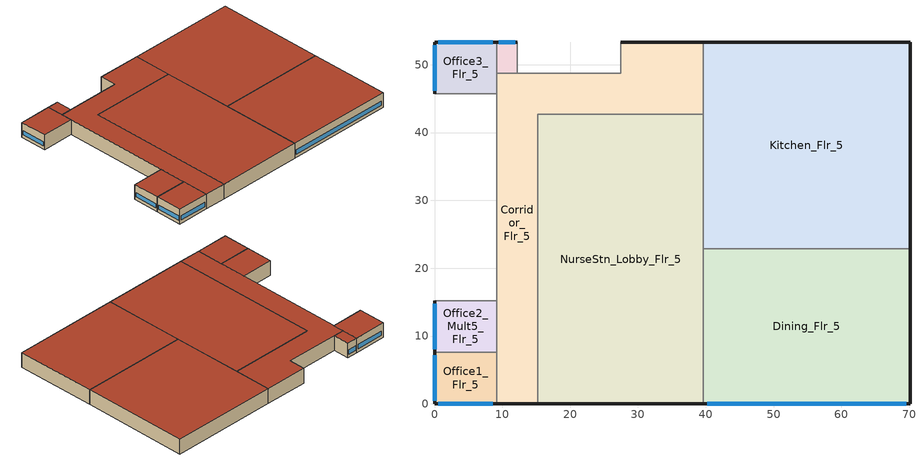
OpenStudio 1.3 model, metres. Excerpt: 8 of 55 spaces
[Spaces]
NurseStn_Lobby_Flr_5
 floor adiabatic (INT-FLOOR-TOPSIDE): 39.62,42.67 39.62,0 15.24,0 15.24,42.67 z17.07
 wall outside (Mass Non-res Ext Wall): 15.24,0 39.62,0 z17.07:21.34
 wall to Dining_Flr_5 (int-walls): 39.62,0 39.62,22.86 z17.07:21.34
 wall to Corridor_Flr_5 (AIR-WALL): 39.62,42.67 15.24,42.67 z17.07:21.34
 wall to Corridor_Flr_5 (int-walls): 15.24,42.67 15.24,0 z17.07:21.34
 wall to Kitchen_Flr_5 (int-walls): 39.62,22.86 39.62,42.67 z17.07:21.34
 roof outside (IEAD Non-res Roof): 39.62,0 39.62,42.67 15.24,42.67 15.24,0 z21.34
Office1_Flr_5
 floor adiabatic (INT-FLOOR-TOPSIDE): 9.14,7.62 9.14,0 0,0 0,7.62 z17.07
 wall outside (Mass Non-res Ext Wall): 0,7.62 0,0 9.14,0 z17.07:21.34
 wall adiabatic (int-walls): 9.14,0 9.14,7.62 0,7.62 z17.07:21.34
 window (Window Non-res Fixed): 0,7.16 0,0.46 / 0.55,0 8.6,0 z17.98:19.2
 roof outside (IEAD Non-res Roof): 9.14,0 9.14,7.62 0,7.62 0,0 z21.34
Office3_Flr_5
 floor adiabatic (INT-FLOOR-TOPSIDE): 9.14,53.34 9.14,45.72 0,45.72 0,53.34 z17.07
 wall outside (Mass Non-res Ext Wall): 9.14,53.34 0,53.34 0,45.72 z17.07:21.34
 wall adiabatic (int-walls): 0,45.72 9.14,45.72 9.14,53.34 z17.07:21.34
 window (Window Non-res Fixed): 0,52.88 0,46.18 / 8.6,53.34 0.55,53.34 z17.98:19.2
 roof outside (IEAD Non-res Roof): 9.14,45.72 9.14,53.34 0,53.34 0,45.72 z21.34
Corridor_Flr_5
 floor adiabatic (INT-FLOOR-TOPSIDE): 39.62,53.34 39.62,42.67 15.24,42.67 15.24,0 9.14,0 9.14,48.77 27.43,48.77 27.43,53.34 z17.07
 wall outside (Mass Non-res Ext Wall): 39.62,53.34 27.43,53.34 / 9.14,0 15.24,0 z17.07:21.34
 wall adiabatic (int-walls): 27.43,53.34 27.43,48.77 9.14,48.77 9.14,0 z17.07:21.34
 wall to Kitchen_Flr_5 (int-walls): 39.62,42.67 39.62,53.34 z17.07:21.34
 roof outside (IEAD Non-res Roof): 15.24,0 15.24,42.67 39.62,42.67 39.62,53.34 27.43,53.34 27.43,48.77 9.14,48.77 9.14,0 z21.34
Dining_Flr_5
 floor adiabatic (INT-FLOOR-TOPSIDE): 70.1,22.86 70.1,0 39.62,0 39.62,22.86 z17.07
 wall outside (Mass Non-res Ext Wall): 39.62,0 70.1,0 70.1,22.86 z17.07:21.34
 wall to Kitchen_Flr_5 (int-walls): 70.1,22.86 39.62,22.86 z17.07:21.34
 window (Window Non-res Fixed): 40.2,0 69.53,0 z17.98:19.2
 roof outside (IEAD Non-res Roof): 70.1,0 70.1,22.86 39.62,22.86 39.62,0 z21.34
Kitchen_Flr_5
 floor adiabatic (INT-FLOOR-TOPSIDE): 70.1,53.34 70.1,22.86 39.62,22.86 39.62,53.34 z17.07
 wall outside (Mass Non-res Ext Wall): 70.1,22.86 70.1,53.34 39.62,53.34 z17.07:21.34
 roof outside (IEAD Non-res Roof): 70.1,22.86 70.1,53.34 39.62,53.34 39.62,22.86 z21.34
Office4_Mult6_Flr_5
 floor adiabatic (INT-FLOOR-TOPSIDE): 12.19,53.34 12.19,48.77 9.14,48.77 9.14,53.34 z17.07
 wall outside (Mass Non-res Ext Wall): 12.19,53.34 9.14,53.34 z17.07:21.34
 wall adiabatic (int-walls): 9.14,53.34 9.14,48.77 12.19,48.77 12.19,53.34 z17.07:21.34
 window (Window Non-res Fixed): 11.88,53.34 9.45,53.34 z17.98:19.2
 roof outside (IEAD Non-res Roof): 12.19,48.77 12.19,53.34 9.14,53.34 9.14,48.77 z21.34
Office2_Mult5_Flr_5
 floor adiabatic (INT-FLOOR-TOPSIDE): 9.14,15.24 9.14,7.62 0,7.62 0,15.24 z17.07
 wall outside (Mass Non-res Ext Wall): 0,15.24 0,7.62 z17.07:21.34
 wall adiabatic (int-walls): 0,7.62 9.14,7.62 9.14,15.24 0,15.24 z17.07:21.34
 window (Window Non-res Fixed): 0,14.78 0,8.08 z17.98:19.2
 roof outside (IEAD Non-res Roof): 9.14,7.62 9.14,15.24 0,15.24 0,7.62 z21.34
[Site]
USA IL-CHICAGO-OHARE: Latitude {deg}=41.77; Longitude {deg}=-87.75; Time Zone {hr}=-6; Elevation {m}=190; Terrain=City
[SizingPeriod:DesignDay] Barometric Pressure {Pa}=99063; Rain Indicator=0; Snow Indicator=0; Day of Month=21; Daylight Saving Time Indicator=0; Humidity Indicating Type=Wetbulb; Solar Model Indicator=ASHRAEClearSky
Name | Maximum Dry-Bulb Temperature {C} | Daily Dry-Bulb Temperature Range {deltaC} | Humidity Indicating Conditions at Maximum Dry-Bulb {BasedOnField A3} | Wind Speed {m/s} | Wind Direction {deg} | Sky Clearness | Month | Day Type
CHICAGO Ann Htg 99.6% Condns DB | -20.6 | 0 | -20.6 | 4.9 | 270 | 0 | 1 | WinterDesignDay
CHICAGO Ann Clg .4% Condns WB=>MDB | 31.2 | 10.7 | 25.5 | 5.3 | 230 | 1 | 7 | SummerDesignDay
[Building]
Ref Bldg Hospital New2004_v1.3_5.0: North Axis {deg}=0
[Construction]
int-walls: 1/2IN Gypsum, 1/2IN Gypsum
Mass Non-res Ext Wall: 1IN Stucco, 8IN CONCRETE HW, Mass NonRes Wall Insulation, 1/2IN Gypsum
InteriorFurnishings: Std Wood 6inch
IEAD Non-res Roof: Roof Membrane, IEAD NonRes Roof Insulation, Metal Decking
AIR-WALL: MAT-AIR-WALL
INT-FLOOR-TOPSIDE: MAT-CC05 4 HW CONCRETE, CP02 CARPET PAD
Window Non-res Fixed: NonRes Fixed Assembly Window
[Material] Thermal Absorptance=0.9
Name | Roughness | Thickness {m} | Conductivity {W/m-K} | Density {kg/m3} | Specific Heat {J/kg-K} | Solar Absorptance | Visible Absorptance
1/2IN Gypsum | Smooth | 0.0127 | 0.16 | 784.9 | 830 | 0.92 | 0.92
1IN Stucco | Smooth | 0.0253 | 0.6918 | 1858 | 837 | 0.92 | 0.92
8IN CONCRETE HW | Rough | 0.2032 | 1.311 | 2240 | 836.8 | 0.7 | 0.7
Mass NonRes Wall Insulation | MediumRough | 0.0495495 | 0.049 | 265 | 836.8 | 0.7 | 0.7
Std Wood 6inch | MediumSmooth | 0.15 | 0.12 | 540 | 1210 | 0.7 | 0.7
Roof Membrane | VeryRough | 0.0095 | 0.16 | 1121.29 | 1460 | 0.7 | 0.7
IEAD NonRes Roof Insulation | MediumRough | 0.127339 | 0.049 | 265 | 836.8 | 0.7 | 0.7
Metal Decking | MediumSmooth | 0.0015 | 45.006 | 7680 | 418.4 | 0.7 | 0.3
MAT-CC05 4 HW CONCRETE | Rough | 0.1016 | 1.311 | 2240 | 836.8 | 0.7 | 0.7
[Material:NoMass] Thermal Absorptance=0.9; Solar Absorptance=0.7
Name | Roughness | Thermal Resistance {m2-K/W} | Visible Absorptance
CP02 CARPET PAD | VeryRough | 0.2165 | 0.8
MAT-AIR-WALL | Rough | 0.207949
[WindowMaterial:SimpleGlazingSystem]
NonRes Fixed Assembly Window: U-Factor {W/m2-K}=3.23646; Solar Heat Gain Coefficient=0.39
[ThermalZone] Use Ideal Air Loads=No
Name | Multiplier | Thermostat
NurseStn_Lobby_Flr_5 Thermal Zone | 1 | ThermostatSetpoint:DualSetpoint #10
Office1_Flr_5 Thermal Zone | 1 | ThermostatSetpoint:DualSetpoint #16
Kitchen_Flr_5 Thermal Zone | 1 | ThermostatSetpoint:DualSetpoint #25
Office3_Flr_5 Thermal Zone | 1 | ThermostatSetpoint:DualSetpoint #27
Corridor_Flr_5 Thermal Zone | 1 | ThermostatSetpoint:DualSetpoint #31
Dining_Flr_5 Thermal Zone | 1 | ThermostatSetpoint:DualSetpoint #32
Office4_Mult6_Flr_5 Thermal Zone | 6 | ThermostatSetpoint:DualSetpoint #45
Office2_Mult5_Flr_5 Thermal Zone | 5 | ThermostatSetpoint:DualSetpoint #53
[Space] Part of Total Floor Area=Yes
Name | Thermal Zone
NurseStn_Lobby_Flr_5 | NurseStn_Lobby_Flr_5 Thermal Zone
Office1_Flr_5 | Office1_Flr_5 Thermal Zone
Kitchen_Flr_5 | Kitchen_Flr_5 Thermal Zone
Office3_Flr_5 | Office3_Flr_5 Thermal Zone
Corridor_Flr_5 | Corridor_Flr_5 Thermal Zone
Dining_Flr_5 | Dining_Flr_5 Thermal Zone
Office4_Mult6_Flr_5 | Office4_Mult6_Flr_5 Thermal Zone
Office2_Mult5_Flr_5 | Office2_Mult5_Flr_5 Thermal Zone
[ThermostatSetpoint:DualSetpoint]
Name | Heating Setpoint Temperature Schedule | Cooling Setpoint Temperature Schedule
ThermostatSetpoint:DualSetpoint #10; ThermostatSetpoint:DualSetpoint #16; ThermostatSetpoint:DualSetpoint #27; ThermostatSetpoint:DualSetpoint #31; ThermostatSetpoint:DualSetpoint #32; ThermostatSetpoint:DualSetpoint #45; ThermostatSetpoint:DualSetpoint #53 | ADMIN_HTGSETP_SCH | ADMIN_CLGSETP_SCH
ThermostatSetpoint:DualSetpoint #25 | Kitchen_HTGSETP_SCH | Kitchen_CLGSETP_SCH
[SpaceInfiltration:DesignFlowRate] Schedule=INFIL_QUARTER_ON_SCH; Design Flow Rate Calculation Method=Flow/ExteriorWallArea; Flow per Exterior Surface Area {m3/s-m2}=0.000302; Constant Term Coefficient=1; Temperature Term Coefficient=0; Velocity Term Coefficient=0; Velocity Squared Term Coefficient=0
Name | Space or SpaceType
NurseStn_Lobby_Flr_5_Infiltration | NurseStn_Lobby_Flr_5
Dining_Flr_5_Infiltration | Dining_Flr_5
Office3_Flr_5_Infiltration | Office3_Flr_5
Office4_Mult6_Flr_5_Infiltration | Office4_Mult6_Flr_5
Corridor_Flr_5_Infiltration | Corridor_Flr_5
Office1_Flr_5_Infiltration | Office1_Flr_5
Kitchen_Flr_5_Infiltration | Kitchen_Flr_5
Office2_Mult5_Flr_5_Infiltration | Office2_Mult5_Flr_5
[Lights:Definition] Design Level Calculation Method=Watts/Area; Fraction Radiant=0.7; Fraction Visible=0.2; Return Air Fraction=0; Return Air Fraction Calculated from Plenum Temperature=No
Name | Watts per Space Floor Area {W/m2}
Office1_Flr_5_Lights Definition; Office4_Mult6_Flr_5_Lights Definition; Office2_Mult5_Flr_5_Lights Definition; Office3_Flr_5_Lights Definition | 11.84
Dining_Flr_5_Lights Definition | 9.68
NurseStn_Lobby_Flr_5_Lights Definition | 12.7
Kitchen_Flr_5_Lights Definition | 12.91
Corridor_Flr_5_Lights Definition | 10.76
[Lights] Schedule=ADMIN_LIGHT_SCH; Fraction Replaceable=1
Name | Lights Definition | Space or SpaceType
Office1_Flr_5_Lights | Office1_Flr_5_Lights Definition | Office1_Flr_5
Office4_Mult6_Flr_5_Lights | Office4_Mult6_Flr_5_Lights Definition | Office4_Mult6_Flr_5
Dining_Flr_5_Lights | Dining_Flr_5_Lights Definition | Dining_Flr_5
NurseStn_Lobby_Flr_5_Lights | NurseStn_Lobby_Flr_5_Lights Definition | NurseStn_Lobby_Flr_5
Kitchen_Flr_5_Lights | Kitchen_Flr_5_Lights Definition | Kitchen_Flr_5
Office2_Mult5_Flr_5_Lights | Office2_Mult5_Flr_5_Lights Definition | Office2_Mult5_Flr_5
Office3_Flr_5_Lights | Office3_Flr_5_Lights Definition | Office3_Flr_5
Corridor_Flr_5_Lights | Corridor_Flr_5_Lights Definition | Corridor_Flr_5
[InternalMass:Definition] Construction=InteriorFurnishings; Design Level Calculation Method=SurfaceArea
Name | Surface Area {m2}
Kitchen_Flr_5 Internal Mass Definition | 1858.06
Office2_Mult5_Flr_5 Internal Mass Definition; Office3_Flr_5 Internal Mass Definition | 139.3546
Office1_Flr_5 Internal Mass Definition | 139.3911
Office4_Mult6_Flr_5 Internal Mass Definition | 27.8709
NurseStn_Lobby_Flr_5 Internal Mass Definition | 2081.03
Corridor_Flr_5 Internal Mass Definition | 1003.35
Dining_Flr_5 Internal Mass Definition | 1393.55
[InternalMass]
Name | Internal Mass Definition | Space or SpaceType
Kitchen_Flr_5 Internal Mass | Kitchen_Flr_5 Internal Mass Definition | Kitchen_Flr_5
Office2_Mult5_Flr_5 Internal Mass | Office2_Mult5_Flr_5 Internal Mass Definition | Office2_Mult5_Flr_5
Office3_Flr_5 Internal Mass | Office3_Flr_5 Internal Mass Definition | Office3_Flr_5
Office1_Flr_5 Internal Mass | Office1_Flr_5 Internal Mass Definition | Office1_Flr_5
Office4_Mult6_Flr_5 Internal Mass | Office4_Mult6_Flr_5 Internal Mass Definition | Office4_Mult6_Flr_5
NurseStn_Lobby_Flr_5 Internal Mass | NurseStn_Lobby_Flr_5 Internal Mass Definition | NurseStn_Lobby_Flr_5
Corridor_Flr_5 Internal Mass | Corridor_Flr_5 Internal Mass Definition | Corridor_Flr_5
Dining_Flr_5 Internal Mass | Dining_Flr_5 Internal Mass Definition | Dining_Flr_5
[People:Definition] Number of People Calculation Method=Area/Person; Fraction Radiant=0.3; Enable ASHRAE 55 Comfort Warnings=No; Mean Radiant Temperature Calculation Type=ZoneAveraged; Thermal Comfort Model Type 1=FANGER
Name | Space Floor Area per Person {m2/person}
NurseStn_Lobby_Flr_5 People Definition | 69.9301
Office1_Flr_5 People Definition; Office2_Mult5_Flr_5 People Definition; Office3_Flr_5 People Definition; Office4_Mult6_Flr_5 People Definition | 13.2802
Corridor_Flr_5 People Definition | 92.5926
Dining_Flr_5 People Definition | 9.2937
Kitchen_Flr_5 People Definition | 18.5874
[People] Number of People Schedule=ADMIN_OCC_SCH; Activity Level Schedule=ACTIVITY_SCH; Work Efficiency Schedule=WORK_EFF_SCH; Clothing Insulation Schedule=CLOTHING_SCH; Air Velocity Schedule=AIR_VELO_SCH
Name | People Definition | Space or SpaceType
NurseStn_Lobby_Flr_5 People | NurseStn_Lobby_Flr_5 People Definition | NurseStn_Lobby_Flr_5
Office1_Flr_5 People | Office1_Flr_5 People Definition | Office1_Flr_5
Office2_Mult5_Flr_5 People | Office2_Mult5_Flr_5 People Definition | Office2_Mult5_Flr_5
Corridor_Flr_5 People | Corridor_Flr_5 People Definition | Corridor_Flr_5
Office3_Flr_5 People | Office3_Flr_5 People Definition | Office3_Flr_5
Dining_Flr_5 People | Dining_Flr_5 People Definition | Dining_Flr_5
Kitchen_Flr_5 People | Kitchen_Flr_5 People Definition | Kitchen_Flr_5
Office4_Mult6_Flr_5 People | Office4_Mult6_Flr_5 People Definition | Office4_Mult6_Flr_5
[ElectricEquipment:Definition]
Name | Design Level Calculation Method | Watts per Space Floor Area {W/m2} | Fraction Latent | Fraction Radiant | Fraction Lost | Design Level {W}
NurseStn_Lobby_Flr_5_MiscPlug_Equip Definition | Watts/Area | 11.19 | 0 | 0.5 | 0
Kitchen_Flr_5_ExhFan_Equip Definition | EquipmentLevel |  | 0 | 0 | 1 | 925
Office2_Mult5_Flr_5_MiscPlug_Equip Definition; Office4_Mult6_Flr_5_MiscPlug_Equip Definition; Office1_Flr_5_MiscPlug_Equip Definition; Dining_Flr_5_MiscPlug_Equip Definition; Office3_Flr_5_MiscPlug_Equip Definition | Watts/Area | 10.76 | 0 | 0.5 | 0
Kitchen_Flr_5_MiscElec_Equip Definition | Watts/Area | 80.7 | 0.2 | 0.5 | 0.1
[ElectricEquipment]
Name | Electric Equipment Definition | Space or SpaceType | Schedule
NurseStn_Lobby_Flr_5_MiscPlug_Equip | NurseStn_Lobby_Flr_5_MiscPlug_Equip Definition | NurseStn_Lobby_Flr_5 | ADMIN_EQUIP_SCH
Kitchen_Flr_5_ExhFan_Equip | Kitchen_Flr_5_ExhFan_Equip Definition | Kitchen_Flr_5 | Kitchen_Exhaust_SCH
Office2_Mult5_Flr_5_MiscPlug_Equip | Office2_Mult5_Flr_5_MiscPlug_Equip Definition | Office2_Mult5_Flr_5 | ADMIN_EQUIP_SCH
Office4_Mult6_Flr_5_MiscPlug_Equip | Office4_Mult6_Flr_5_MiscPlug_Equip Definition | Office4_Mult6_Flr_5 | ADMIN_EQUIP_SCH
Office1_Flr_5_MiscPlug_Equip | Office1_Flr_5_MiscPlug_Equip Definition | Office1_Flr_5 | ADMIN_EQUIP_SCH
Dining_Flr_5_MiscPlug_Equip | Dining_Flr_5_MiscPlug_Equip Definition | Dining_Flr_5 | ADMIN_EQUIP_SCH
Office3_Flr_5_MiscPlug_Equip | Office3_Flr_5_MiscPlug_Equip Definition | Office3_Flr_5 | ADMIN_EQUIP_SCH
Kitchen_Flr_5_MiscElec_Equip | Kitchen_Flr_5_MiscElec_Equip Definition | Kitchen_Flr_5 | Kitchen_Elec_Equip_SCH
[GasEquipment:Definition]
Kitchen_Flr_5_MiscGas_Equip Definition: Design Level Calculation Method=Watts/Area; Watts per Space Floor Area {W/m2}=304.87; Fraction Latent=0.1; Fraction Radiant=0.2; Fraction Lost=0.7
[GasEquipment]
Kitchen_Flr_5_MiscGas_Equip: Gas Equipment Definition=Kitchen_Flr_5_MiscGas_Equip Definition; Space or SpaceType=Kitchen_Flr_5; Schedule=Kitchen_Gas_Equip_SCH
[Schedule:Compact]
ADMIN_HTGSETP_SCH: Through: 12/31, For: Weekdays, Until: 05:00, 18.3, Until: 18:00, 21.1, Until: 24:00, 18.3, For: SummerDesignDay, Until: 05:00, 18.3, Until: 18:00, 21.1, Until: 24:00, 18.3, For: WinterDesignDay, Until: 07:00, 18.3, Until: 15:00, 21.1, Until: 24:00, 18.3, For: Saturdays, Until: 07:00, 18.3, Until: 15:00, 21.1, Until: 24:00, 18.3, For: AllOtherDays, Until: 24:00, 18.3
ADMIN_CLGSETP_SCH: Through: 12/31, For: Weekdays, Until: 05:00, 25, Until: 18:00, 22.2, Until: 24:00, 25, For: SummerDesignDay, Until: 05:00, 25, Until: 18:00, 22.2, Until: 24:00, 25, For: WinterDesignDay, Until: 07:00, 25, Until: 15:00, 22.2, Until: 24:00, 25, For: Saturdays, Until: 07:00, 25, Until: 15:00, 22.2, Until: 24:00, 25, For: AllOtherDays, Until: 24:00, 25
INFIL_QUARTER_ON_SCH: Through: 12/31, For: Weekdays, Until: 24:00, 0.25, For: Saturday, Until: 24:00, 0.25, For: SummerDesignDay WinterDesignDay, Until: 24:00, 1, For: AllOtherDays, Until: 24:00, 0.25
ADMIN_LIGHT_SCH: Through: 12/31, For: Weekdays, Until: 04:00, 0.1, Until: 06:00, 0.3, Until: 07:00, 0.6, Until: 18:00, 0.9, Until: 20:00, 0.6, Until: 22:00, 0.3, Until: 24:00, 0.1, For: SummerDesignDay, Until: 04:00, 0.1, Until: 06:00, 0.3, Until: 07:00, 0.6, Until: 18:00, 0.9, Until: 20:00, 0.6, Until: 22:00, 0.3, Until: 24:00, 0.1, For: WinterDesignDay, Until: 07:00, 0.1, Until: 09:00, 0.3, Until: 15:00, 0.4, Until: 20:00, 0.3, Until: 24:00, 0.1, For: Saturday, Until: 07:00, 0.1, Until: 09:00, 0.3, Until: 15:00, 0.4, Until: 20:00, 0.3, Until: 24:00, 0.1, For: AllOtherDays, Until: 08:00, 0.05, Until: 17:00, 0.1, Until: 24:00, 0.05
ADMIN_OCC_SCH: Through: 12/31, For: Weekdays, Until: 04:00, 0.05, Until: 06:00, 0.2, Until: 07:00, 0.5, Until: 18:00, 0.9, Until: 20:00, 0.5, Until: 22:00, 0.2, Until: 24:00, 0.05, For: SummerDesignDay, Until: 04:00, 0.05, Until: 06:00, 0.2, Until: 07:00, 0.5, Until: 18:00, 0.9, Until: 20:00, 0.5, Until: 22:00, 0.2, Until: 24:00, 0.05, For: WinterDesignDay, Until: 07:00, 0.05, Until: 09:00, 0.2, Until: 15:00, 0.3, Until: 20:00, 0.2, Until: 24:00, 0.05, For: Saturday, Until: 07:00, 0.05, Until: 09:00, 0.2, Until: 15:00, 0.3, Until: 20:00, 0.2, Until: 24:00, 0.05, For: Sunday Holidays AllOtherDays, Until: 08:00, 0, Until: 17:00, 0.05, Until: 24:00, 0
ACTIVITY_SCH: Through: 12/31, For: AllDays, Until: 24:00, 120
WORK_EFF_SCH: Through: 12/31, For: AllDays, Until: 24:00, 0
CLOTHING_SCH: Through: 04/30, For: AllDays, Until: 24:00, 1, Through: 09/30, For: AllDays, Until: 24:00, 0.5, Through: 12/31, For: AllDays, Until: 24:00, 1
AIR_VELO_SCH: Through: 12/31, For: AllDays, Until: 24:00, 0.2
Kitchen_HTGSETP_SCH: Through: 12/31, For: Weekdays, Until: 05:00, 15.6, Until: 18:00, 19, Until: 24:00, 15.6, For: SummerDesignDay, Until: 05:00, 15.6, Until: 18:00, 19, Until: 24:00, 15.6, For: WinterDesignDay, Until: 07:00, 15.6, Until: 15:00, 19, Until: 24:00, 15.6, For: Saturdays, Until: 07:00, 15.6, Until: 15:00, 19, Until: 24:00, 15.6, For: AllOtherDays, Until: 24:00, 15.6
Kitchen_CLGSETP_SCH: Through: 12/31, For: Weekdays, Until: 05:00, 30, Until: 18:00, 26, Until: 24:00, 30, For: SummerDesignDay, Until: 05:00, 30, Until: 18:00, 26, Until: 24:00, 30, For: WinterDesignDay, Until: 07:00, 30, Until: 15:00, 26, Until: 24:00, 30, For: Saturdays, Until: 07:00, 30, Until: 15:00, 26, Until: 24:00, 30, For: AllOtherDays, Until: 24:00, 30
Kitchen_Elec_Equip_SCH: Through: 12/31, For: Weekday, Until: 06:00, 0.1, Until: 07:00, 0.25, Until: 09:00, 0.35, Until: 10:00, 0.25, Until: 13:00, 0.35, Until: 16:00, 0.25, Until: 19:00, 0.35, Until: 24:00, 0.25, For: Saturday, Until: 06:00, 0.1, Until: 07:00, 0.25, Until: 09:00, 0.35, Until: 10:00, 0.25, Until: 13:00, 0.35, Until: 16:00, 0.25, Until: 19:00, 0.35, Until: 24:00, 0.25, For: SummerDesignDay, Until: 24:00, 0.35, For: WinterDesignDay, Until: 24:00, 0, For: AllOtherDays, Until: 06:00, 0.1, Until: 07:00, 0.25, Until: 09:00, 0.35, Until: 10:00, 0.25, Until: 13:00, 0.35, Until: 16:00, 0.25, Until: 19:00, 0.35, Until: 24:00, 0.25
ADMIN_EQUIP_SCH: Through: 12/31, For: Weekdays, Until: 04:00, 0.3, Until: 06:00, 0.5, Until: 18:00, 1, Until: 20:00, 0.5, Until: 24:00, 0.3, For: SummerDesignDay, Until: 04:00, 0.3, Until: 06:00, 0.5, Until: 18:00, 1, Until: 20:00, 0.5, Until: 24:00, 0.3, For: WinterDesignDay, Until: 24:00, 0.3, For: Saturday, Until: 07:00, 0.3, Until: 09:00, 0.5, Until: 15:00, 0.8, Until: 20:00, 0.5, Until: 24:00, 0.3, For: AllOtherDays, Until: 08:00, 0.3, Until: 17:00, 0.5, Until: 24:00, 0.3
Kitchen_Exhaust_SCH: Through: 12/31, For: Weekdays, Until: 05:00, 0, Until: 18:00, 1, Until: 24:00, 0, For: SummerDesignDay, Until: 05:00, 0, Until: 18:00, 1, Until: 24:00, 0, For: WinterDesignDay, Until: 07:00, 0, Until: 15:00, 1, Until: 24:00, 0, For: Saturdays, Until: 07:00, 0, Until: 15:00, 1, Until: 24:00, 0, For: AllOtherDays, Until: 24:00, 0
Kitchen_Gas_Equip_SCH: Through: 12/31, For: Weekdays Saturday, Until: 05:00, 0.02, Until: 06:00, 0.05, Until: 07:00, 0.1, Until: 08:00, 0.15, Until: 09:00, 0.2, Until: 10:00, 0.15, Until: 13:00, 0.25, Until: 14:00, 0.2, Until: 15:00, 0.15, Until: 16:00, 0.2, Until: 19:00, 0.3, Until: 21:00, 0.2, Until: 22:00, 0.15, Until: 23:00, 0.1, Until: 24:00, 0.05, For: SummerDesignDay, Until: 24:00, 0.25, For: WinterDesignDay, Until: 24:00, 0, For: AllOtherDays, Until: 05:00, 0.02, Until: 06:00, 0.05, Until: 07:00, 0.1, Until: 08:00, 0.15, Until: 09:00, 0.2, Until: 10:00, 0.15, Until: 13:00, 0.25, Until: 14:00, 0.2, Until: 15:00, 0.15, Until: 16:00, 0.2, Until: 19:00, 0.3, Until: 21:00, 0.2, Until: 22:00, 0.15, Until: 23:00, 0.1, Until: 24:00, 0.05
